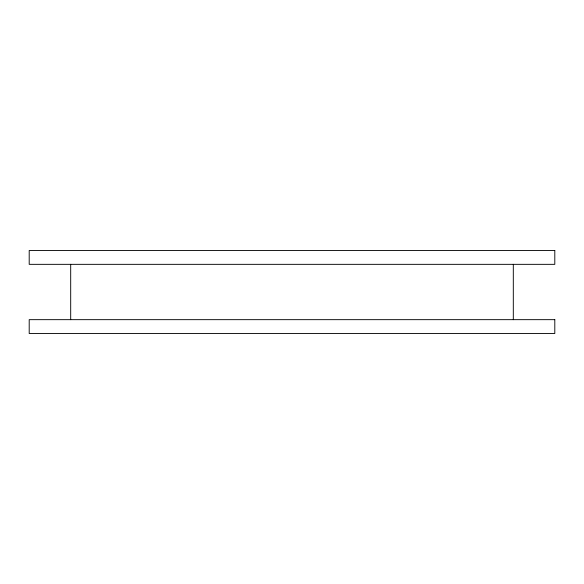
<?xml version="1.0" encoding="UTF-8"?>
<svg xmlns="http://www.w3.org/2000/svg" width="584" height="584" viewBox="0 0 584 584"><rect width="100%" height="100%" fill="white"/><g stroke="black" fill="none" stroke-linecap="round" stroke-linejoin="round"><path stroke-width="0.88" d="M513.307 264.34L513.307 319.66M70.693 264.34L70.693 319.66M554.8 250.507L29.2 250.507L29.2 264.34L554.8 264.34L554.8 250.507M554.8 319.66L29.2 319.66L29.2 333.493L554.8 333.493L554.8 319.66"/></g></svg>
